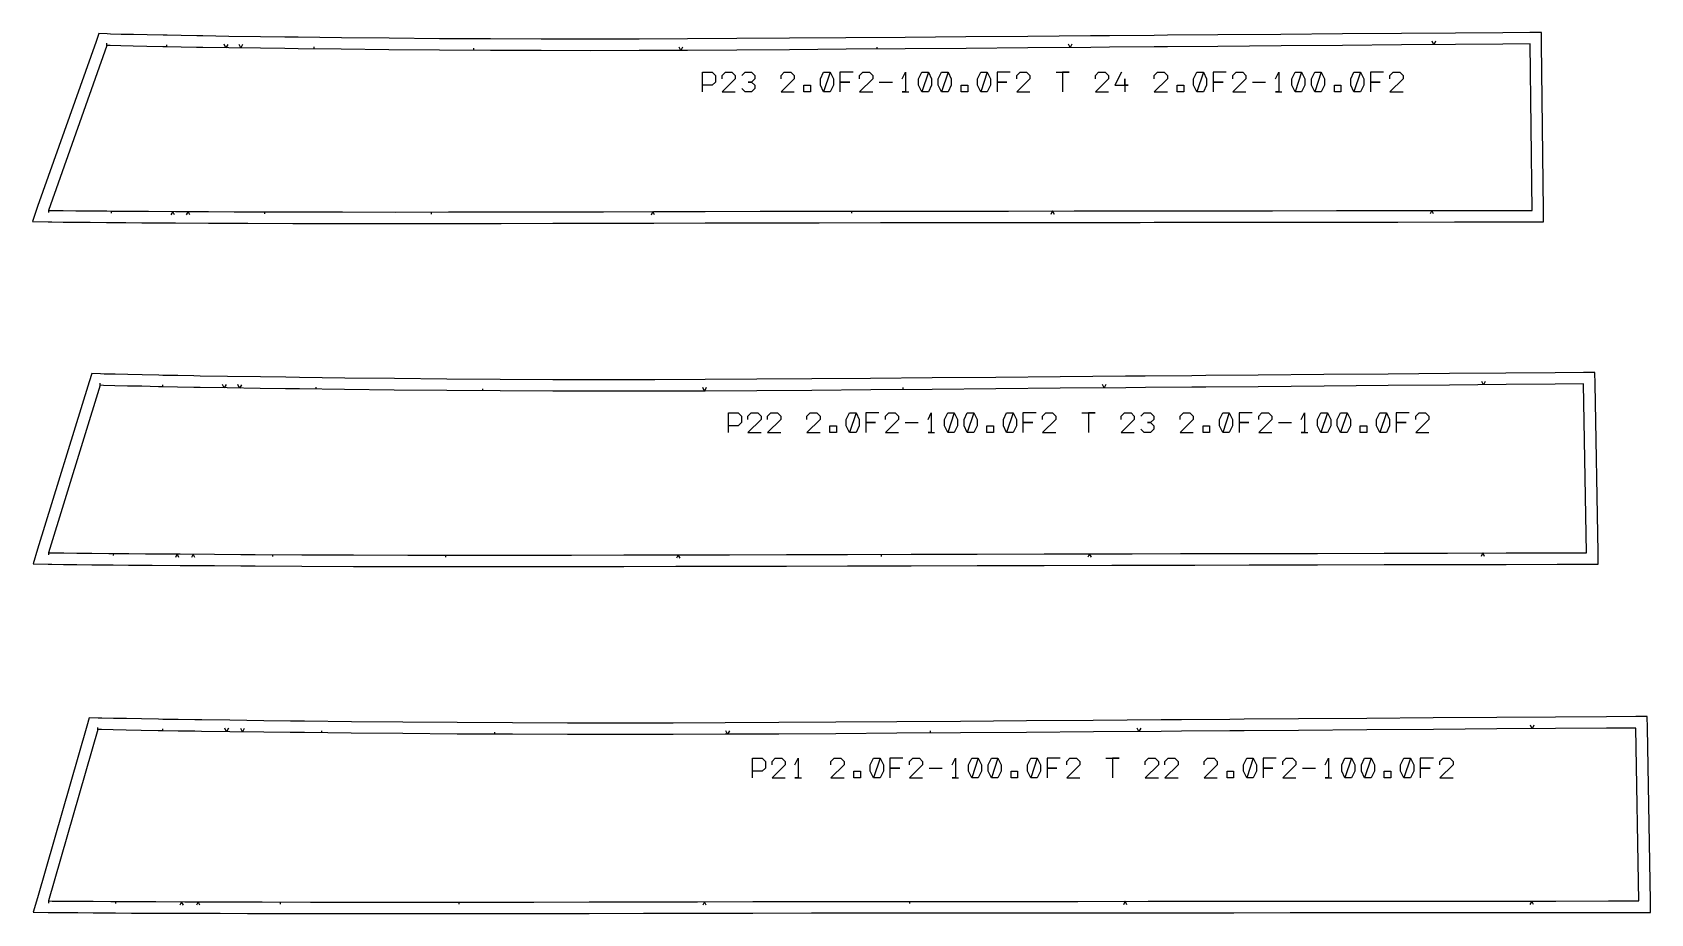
# Model space of a CAD drawing. Header units: metres. Extents: x -12 to 17699, y -154 to 17579.
# Drawn here: x 15970 to 17382, y 9064 to 9833 of the extents above; entities that cross this region are included whole.
import ezdxf

# ---------------------------------------------------------------- set-up
doc = ezdxf.new("R2010")
doc.units = ezdxf.units.M

msp = doc.modelspace()

# ---------------------------------------------------------------- linework, layer by layer
at = {"layer": 'Marge'}
for points in [[(15983.825, 9667.613), (15986.873, 9667.545), (15996.804, 9667.42), (16007.92, 9667.333), (16020.466, 9667.232), (16034.836, 9667.097), (16038.609, 9667.065), (16051.542, 9666.958), (16065.656, 9666.878), (16071.287, 9666.847), (16095, 9666.745), (16123.709, 9666.622), (16145.932, 9666.503), (16157.966, 9666.455), (16197.335, 9666.336), (16240.743, 9666.256), (16286.572, 9666.218), (16333.157, 9666.225), (16379.265, 9666.275), (16424.268, 9666.364), (16468.363, 9666.481), (16512.267, 9666.609), (16557.321, 9666.725), (16605.269, 9666.818), (16656.572, 9666.894), (16710.284, 9666.956), (16765.752, 9667.002), (16822.045, 9667.054), (16879.138, 9667.123), (16896.3, 9667.145), (16936.929, 9667.196), (16949.025, 9667.21), (16994.814, 9667.266), (17052.254, 9667.33), (17108.285, 9667.391), (17161.798, 9667.459), (17211.115, 9667.525), (17254.069, 9667.581), (17278.815, 9667.61), (17288.922, 9667.623), (17288.802, 9677.729), (17287.084, 9822.907), (17286.966, 9832.866), (17277.007, 9832.789), (17253.265, 9832.603), (17212.056, 9832.284), (17164.744, 9831.92), (17113.405, 9831.521), (17059.651, 9831.096), (17004.546, 9830.661), (16960.619, 9830.318), (16949.013, 9830.227), (16910.036, 9829.923), (16893.572, 9829.795), (16838.799, 9829.366), (16784.795, 9828.932), (16731.58, 9828.502), (16680.05, 9828.095), (16630.833, 9827.721), (16584.839, 9827.393), (16541.635, 9827.136), (16499.542, 9826.973), (16457.274, 9826.911), (16414.134, 9826.963), (16369.934, 9827.124), (16325.276, 9827.384), (16281.345, 9827.732), (16239.738, 9828.145), (16202.001, 9828.6), (16190.459, 9828.759), (16169.132, 9829.025), (16141.595, 9829.417), (16118.886, 9829.741), (16113.485, 9829.83), (16100.014, 9830.053), (16087.609, 9830.31), (16084.019, 9830.384), (16070.202, 9830.693), (16058.166, 9830.937), (16047.617, 9831.149), (16038.325, 9831.398), (16035.402, 9831.517), (16028.032, 9831.816), (16025.571, 9824.862), (15974.622, 9680.947), (15970.01, 9667.922)], [(15983.811, 9369.088), (15986.972, 9369.013), (15997.26, 9368.865), (16008.782, 9368.752), (16021.791, 9368.622), (16036.692, 9368.453), (16040.602, 9368.413), (16054.012, 9368.276), (16068.645, 9368.165), (16074.483, 9368.121), (16099.07, 9367.968), (16128.836, 9367.784), (16151.88, 9367.616), (16164.356, 9367.542), (16205.176, 9367.343), (16250.183, 9367.178), (16297.701, 9367.057), (16346.002, 9366.987), (16393.809, 9366.969), (16440.472, 9367.004), (16486.194, 9367.086), (16531.718, 9367.199), (16578.435, 9367.328), (16628.153, 9367.459), (16681.346, 9367.589), (16737.035, 9367.716), (16794.545, 9367.839), (16852.908, 9367.966), (16912.1, 9368.104), (16929.892, 9368.145), (16972.015, 9368.244), (16984.558, 9368.273), (17032.03, 9368.386), (17091.583, 9368.524), (17149.675, 9368.657), (17205.156, 9368.79), (17256.286, 9368.915), (17300.82, 9369.023), (17326.478, 9369.085), (17336.633, 9369.11), (17336.452, 9379.263), (17333.828, 9526.41), (17333.651, 9536.314), (17323.746, 9536.231), (17299.001, 9536.026), (17256.049, 9535.674), (17206.734, 9535.274), (17153.223, 9534.835), (17097.195, 9534.363), (17039.758, 9533.882), (16993.973, 9533.504), (16981.877, 9533.403), (16941.25, 9533.07), (16924.089, 9532.93), (16866.998, 9532.458), (16810.709, 9531.975), (16755.244, 9531.495), (16701.535, 9531.048), (16650.237, 9530.641), (16602.299, 9530.292), (16557.268, 9530.032), (16513.394, 9529.884), (16469.334, 9529.854), (16424.365, 9529.949), (16378.29, 9530.163), (16331.738, 9530.482), (16285.942, 9530.891), (16242.57, 9531.366), (16203.23, 9531.878), (16191.198, 9532.055), (16168.967, 9532.352), (16140.262, 9532.787), (16116.587, 9533.146), (16110.956, 9533.244), (16096.911, 9533.489), (16083.98, 9533.766), (16080.236, 9533.846), (16065.834, 9534.177), (16053.287, 9534.441), (16042.285, 9534.67), (16032.583, 9534.934), (16029.537, 9535.056), (16021.851, 9535.365), (16019.581, 9528.015), (15974.494, 9382.036), (15970.592, 9369.402)], [(15983.876, 9065.374), (15987.145, 9065.317), (15997.766, 9065.218), (16009.671, 9065.149), (16023.123, 9065.07), (16038.535, 9064.963), (16042.577, 9064.938), (16056.444, 9064.854), (16071.569, 9064.793), (16077.607, 9064.769), (16103.028, 9064.694), (16133.808, 9064.604), (16157.636, 9064.504), (16170.538, 9064.469), (16212.746, 9064.386), (16259.282, 9064.336), (16308.414, 9064.322), (16358.356, 9064.345), (16407.786, 9064.402), (16456.032, 9064.488), (16503.303, 9064.594), (16550.37, 9064.704), (16598.67, 9064.799), (16650.074, 9064.869), (16705.073, 9064.922), (16762.654, 9064.96), (16822.119, 9064.984), (16882.465, 9065.011), (16943.671, 9065.055), (16962.069, 9065.07), (17005.624, 9065.103), (17018.592, 9065.112), (17067.679, 9065.149), (17129.256, 9065.188), (17189.323, 9065.225), (17246.691, 9065.27), (17299.56, 9065.316), (17345.608, 9065.353), (17372.137, 9065.373), (17382.305, 9065.38), (17382.128, 9075.547), (17379.499, 9226.352), (17379.327, 9236.247), (17369.43, 9236.178), (17343.774, 9235.998), (17299.241, 9235.687), (17248.112, 9235.333), (17192.633, 9234.945), (17134.543, 9234.529), (17074.993, 9234.105), (17027.523, 9233.771), (17014.981, 9233.682), (16972.86, 9233.386), (16955.068, 9233.261), (16895.877, 9232.843), (16837.517, 9232.418), (16780.01, 9231.996), (16724.324, 9231.599), (16671.136, 9231.237), (16621.431, 9230.921), (16574.736, 9230.679), (16529.242, 9230.531), (16483.555, 9230.483), (16436.925, 9230.543), (16389.149, 9230.707), (16340.878, 9230.964), (16293.391, 9231.303), (16248.416, 9231.702), (16207.624, 9232.138), (16195.148, 9232.29), (16172.095, 9232.537), (16142.332, 9232.911), (16117.78, 9233.22), (16111.942, 9233.305), (16097.372, 9233.516), (16083.963, 9233.758), (16080.079, 9233.829), (16065.148, 9234.12), (16052.138, 9234.35), (16040.72, 9234.55), (16030.642, 9234.784), (16027.482, 9234.894), (16019.685, 9235.166), (16017.525, 9227.669), (15974.439, 9078.141), (15970.825, 9065.599)]]:
    msp.add_lwpolyline(points, close=True, dxfattribs=at)
at = {"layer": 'Patron'}
for points in [[(15984.048, 9677.61), (15987.097, 9677.542), (15996.929, 9677.42), (16007.998, 9677.332), (16020.546, 9677.232), (16034.93, 9677.096), (16038.692, 9677.065), (16051.625, 9676.958), (16065.713, 9676.878), (16071.344, 9676.846), (16095.043, 9676.745), (16123.751, 9676.622), (16145.986, 9676.503), (16158.006, 9676.455), (16197.366, 9676.336), (16240.762, 9676.256), (16286.58, 9676.217), (16333.155, 9676.225), (16379.254, 9676.275), (16424.248, 9676.364), (16468.337, 9676.481), (16512.238, 9676.609), (16557.295, 9676.725), (16605.25, 9676.818), (16656.557, 9676.894), (16710.272, 9676.956), (16765.744, 9677.002), (16822.035, 9677.054), (16879.126, 9677.123), (16896.287, 9677.145), (16936.916, 9677.196), (16949.014, 9677.21), (16994.801, 9677.266), (17052.242, 9677.33), (17108.274, 9677.391), (17161.786, 9677.459), (17211.101, 9677.525), (17254.056, 9677.581), (17278.803, 9677.61), (17277.085, 9822.789), (17253.343, 9822.604), (17212.133, 9822.284), (17164.821, 9821.92), (17113.484, 9821.521), (17059.73, 9821.096), (17004.624, 9820.661), (16960.698, 9820.318), (16949.091, 9820.227), (16910.114, 9819.924), (16893.65, 9819.795), (16838.88, 9819.366), (16784.876, 9818.932), (16731.659, 9818.502), (16680.127, 9818.096), (16630.904, 9817.721), (16584.899, 9817.393), (16541.673, 9817.136), (16499.557, 9816.973), (16457.262, 9816.911), (16414.097, 9816.963), (16369.876, 9817.125), (16325.197, 9817.385), (16281.245, 9817.733), (16239.618, 9818.146), (16201.864, 9818.601), (16190.334, 9818.76), (16168.989, 9819.026), (16141.453, 9819.418), (16118.72, 9819.742), (16113.319, 9819.831), (16099.807, 9820.055), (16087.402, 9820.312), (16083.795, 9820.386), (16070, 9820.696), (16057.965, 9820.939), (16047.348, 9821.153), (16037.92, 9821.406), (16034.997, 9821.525)], [(15984.048, 9379.085), (15987.209, 9379.01), (15997.403, 9378.864), (16008.881, 9378.751), (16021.891, 9378.622), (16036.805, 9378.453), (16040.705, 9378.413), (16054.115, 9378.276), (16068.721, 9378.165), (16074.559, 9378.12), (16099.132, 9377.968), (16128.898, 9377.784), (16151.952, 9377.616), (16164.415, 9377.542), (16205.225, 9377.343), (16250.22, 9377.178), (16297.726, 9377.056), (16346.017, 9376.987), (16393.813, 9376.969), (16440.464, 9377.004), (16486.176, 9377.086), (16531.693, 9377.199), (16578.408, 9377.328), (16628.127, 9377.458), (16681.321, 9377.589), (16737.012, 9377.716), (16794.524, 9377.839), (16852.886, 9377.966), (16912.076, 9378.104), (16929.869, 9378.145), (16971.992, 9378.244), (16984.535, 9378.273), (17032.006, 9378.386), (17091.56, 9378.524), (17149.652, 9378.657), (17205.132, 9378.79), (17256.261, 9378.915), (17300.796, 9379.023), (17326.453, 9379.085), (17323.829, 9526.232), (17299.083, 9526.027), (17256.13, 9525.675), (17206.816, 9525.275), (17153.307, 9524.835), (17097.279, 9524.364), (17039.841, 9523.882), (16994.056, 9523.504), (16981.959, 9523.404), (16941.332, 9523.071), (16924.172, 9522.93), (16867.084, 9522.458), (16810.796, 9521.975), (16755.327, 9521.496), (16701.614, 9521.048), (16650.309, 9520.641), (16602.357, 9520.292), (16557.301, 9520.032), (16513.4, 9519.884), (16469.313, 9519.854), (16424.319, 9519.949), (16378.222, 9520.163), (16331.649, 9520.482), (16285.833, 9520.892), (16242.439, 9521.366), (16203.083, 9521.879), (16191.065, 9522.056), (16168.815, 9522.353), (16140.11, 9522.788), (16116.413, 9523.148), (16110.782, 9523.246), (16096.697, 9523.491), (16083.766, 9523.768), (16080.005, 9523.848), (16065.624, 9524.18), (16053.079, 9524.443), (16042.011, 9524.673), (16032.182, 9524.942), (16029.136, 9525.064)], [(15984.048, 9075.372), (15987.317, 9075.316), (15997.86, 9075.217), (16009.728, 9075.149), (16023.182, 9075.07), (16038.605, 9074.962), (16042.638, 9074.938), (16056.505, 9074.854), (16071.609, 9074.793), (16077.647, 9074.769), (16103.057, 9074.694), (16133.837, 9074.604), (16157.678, 9074.504), (16170.565, 9074.469), (16212.765, 9074.386), (16259.293, 9074.336), (16308.417, 9074.322), (16358.352, 9074.345), (16407.775, 9074.402), (16456.014, 9074.488), (16503.281, 9074.594), (16550.347, 9074.704), (16598.651, 9074.799), (16650.06, 9074.869), (16705.063, 9074.922), (16762.648, 9074.96), (16822.115, 9074.984), (16882.461, 9075.011), (16943.664, 9075.055), (16962.061, 9075.07), (17005.616, 9075.103), (17018.586, 9075.112), (17067.671, 9075.149), (17129.25, 9075.188), (17189.317, 9075.225), (17246.683, 9075.27), (17299.551, 9075.316), (17345.6, 9075.353), (17372.129, 9075.373), (17369.501, 9226.178), (17343.844, 9225.998), (17299.31, 9225.687), (17248.182, 9225.333), (17192.704, 9224.945), (17134.614, 9224.53), (17075.063, 9224.105), (17027.594, 9223.771), (17015.051, 9223.682), (16972.93, 9223.387), (16955.139, 9223.262), (16895.95, 9222.843), (16837.591, 9222.418), (16780.081, 9221.996), (16724.392, 9221.6), (16671.2, 9221.237), (16621.483, 9220.921), (16574.769, 9220.679), (16529.252, 9220.531), (16483.542, 9220.483), (16436.891, 9220.543), (16389.096, 9220.707), (16340.807, 9220.964), (16293.302, 9221.304), (16248.309, 9221.703), (16207.502, 9222.138), (16195.04, 9222.29), (16171.97, 9222.538), (16142.206, 9222.912), (16117.635, 9223.221), (16111.797, 9223.306), (16097.191, 9223.518), (16083.783, 9223.76), (16079.884, 9223.83), (16064.971, 9224.121), (16051.963, 9224.351), (16040.486, 9224.553), (16030.294, 9224.79), (16027.134, 9224.9)]]:
    msp.add_lwpolyline(points, close=True, dxfattribs=at)
at = {"layer": 'Repers points'}
for p, q in [((16034.997, 9821.525), (16035.07, 9823.323)), ((16087.384, 9820.312), (16087.422, 9822.112)), ((16215.853, 9818.432), (16215.875, 9820.232)), ((16355.417, 9817.209), (16355.427, 9819.009)), ((16707.289, 9818.31), (16707.275, 9820.11)), ((15984.048, 9677.61), (15984.008, 9675.811)), ((16038.675, 9677.065), (16038.66, 9675.265)), ((16172.616, 9676.411), (16172.61, 9674.611)), ((16318.112, 9676.223), (16318.113, 9674.423)), ((16684.909, 9676.927), (16684.911, 9675.127)), ((16029.136, 9525.064), (16029.208, 9526.863)), ((16083.749, 9523.768), (16083.788, 9525.568)), ((16217.675, 9521.689), (16217.699, 9523.489)), ((16363.165, 9520.266), (16363.177, 9522.066)), ((16729.956, 9521.284), (16729.941, 9523.084)), ((15984.048, 9379.085), (15984.006, 9377.285)), ((16040.688, 9378.413), (16040.67, 9376.613)), ((16710.725, 9377.656), (16710.73, 9375.856)), ((16179.565, 9377.468), (16179.556, 9375.668)), ((16330.424, 9377.009), (16330.421, 9375.209)), ((16027.134, 9224.9), (16027.197, 9226.699)), ((16083.767, 9223.76), (16083.799, 9225.56)), ((16222.635, 9221.977), (16222.654, 9223.777)), ((16373.489, 9220.79), (16373.499, 9222.59)), ((16753.788, 9221.809), (16753.775, 9223.609)), ((15984.048, 9075.372), (15984.017, 9073.573)), ((16042.623, 9074.938), (16042.612, 9073.138)), ((16186.238, 9074.438), (16186.235, 9072.638)), ((16342.241, 9074.337), (16342.241, 9072.537)), ((16735.495, 9074.943), (16735.496, 9073.143))]:
    msp.add_line(p, q, dxfattribs=at)
at = {"layer": 'Repers suspente'}
for p, q in [((16138.979, 9819.453), (16137.522, 9822.474)), ((16140.521, 9822.431), (16138.979, 9819.453)), ((16151.807, 9819.27), (16150.35, 9822.291)), ((16153.35, 9822.249), (16151.807, 9819.27)), ((16536.01, 9817.114), (16534.499, 9820.108)), ((16537.499, 9820.12), (16536.01, 9817.114)), ((16875.678, 9819.655), (16874.154, 9822.643)), ((16877.154, 9822.666), (16875.678, 9819.655)), ((17193.176, 9822.138), (17191.653, 9825.127)), ((17194.653, 9825.15), (17193.176, 9822.138)), ((16092.469, 9676.756), (16090.956, 9673.762)), ((16093.956, 9673.749), (16092.469, 9676.756)), ((16105.843, 9676.699), (16104.331, 9673.705)), ((16107.331, 9673.692), (16105.843, 9676.699)), ((16511.585, 9676.607), (16510.093, 9673.603)), ((16513.093, 9673.611), (16511.585, 9676.607)), ((16860.435, 9677.1), (16858.939, 9674.098)), ((16861.939, 9674.102), (16860.435, 9677.1)), ((17191.392, 9677.499), (17189.896, 9674.497)), ((17192.896, 9674.501), (17191.392, 9677.499)), ((16137.535, 9522.827), (16136.081, 9525.849)), ((16139.081, 9525.804), (16137.535, 9522.827)), ((16150.909, 9522.624), (16149.455, 9525.647)), ((16152.454, 9525.601), (16150.909, 9522.624)), ((16556.636, 9520.029), (16555.126, 9523.024)), ((16558.126, 9523.034), (16556.636, 9520.029)), ((16905.476, 9522.775), (16903.952, 9525.763)), ((16906.952, 9525.788), (16905.476, 9522.775)), ((17236.422, 9525.515), (17234.897, 9528.502)), ((17237.897, 9528.527), (17236.422, 9525.515)), ((16096.464, 9377.985), (16094.946, 9374.994)), ((16097.946, 9374.975), (16096.464, 9377.985)), ((16110.332, 9377.899), (16108.814, 9374.908)), ((16111.814, 9374.89), (16110.332, 9377.899)), ((16892.711, 9378.059), (16891.218, 9375.055)), ((16894.218, 9375.062), (16892.711, 9378.059)), ((17235.845, 9378.865), (17234.352, 9375.862)), ((17237.352, 9375.869), (17235.845, 9378.865)), ((16533.732, 9377.205), (16532.24, 9374.201)), ((16535.24, 9374.209), (16533.732, 9377.205)), ((16139.538, 9222.945), (16138.076, 9225.964)), ((16141.076, 9225.926), (16139.538, 9222.945)), ((16153.405, 9222.771), (16151.943, 9225.79)), ((16154.943, 9225.752), (16153.405, 9222.771)), ((16576.797, 9220.69), (16575.282, 9223.682)), ((16578.282, 9223.697), (16576.797, 9220.69)), ((16935.768, 9223.125), (16934.247, 9226.114)), ((16937.247, 9226.135), (16935.768, 9223.125)), ((17278.895, 9225.546), (17277.374, 9228.535)), ((17280.374, 9228.556), (17278.895, 9225.546)), ((16100.303, 9074.702), (16098.794, 9071.706)), ((16101.794, 9071.698), (16100.303, 9074.702)), ((16114.644, 9074.66), (16113.135, 9071.664)), ((16116.135, 9071.655), (16114.644, 9074.66)), ((16556.68, 9074.716), (16555.186, 9071.714)), ((16558.186, 9071.719), (16556.68, 9074.716)), ((16923.674, 9075.041), (16922.176, 9072.04)), ((16925.176, 9072.042), (16923.674, 9075.041)), ((17278.488, 9075.298), (17276.99, 9072.296)), ((17279.99, 9072.299), (17278.488, 9075.298))]:
    msp.add_line(p, q, dxfattribs=at)
at = {"layer": 'Text'}
for p, q in [((16554.838, 9781.018), (16554.838, 9798.161)), ((16554.838, 9798.161), (16563.409, 9798.161)), ((16563.409, 9798.161), (16566.267, 9795.304)), ((16566.267, 9789.589), (16563.409, 9786.732)), ((16566.267, 9795.304), (16566.267, 9789.589)), ((16571.981, 9795.304), (16574.838, 9798.161)), ((16571.981, 9792.447), (16571.981, 9795.304)), ((16583.409, 9792.447), (16571.981, 9781.018)), ((16574.838, 9798.161), (16580.552, 9798.161)), ((16580.552, 9798.161), (16583.409, 9795.304)), ((16583.409, 9795.304), (16583.409, 9792.447)), ((16589.124, 9795.304), (16591.981, 9798.161)), ((16591.981, 9798.161), (16597.695, 9798.161)), ((16597.695, 9789.589), (16594.838, 9789.589)), ((16594.838, 9789.589), (16597.695, 9789.589)), ((16597.695, 9798.161), (16600.552, 9795.304)), ((16600.552, 9792.447), (16597.695, 9789.589)), ((16597.695, 9789.589), (16600.552, 9786.732)), ((16600.552, 9795.304), (16600.552, 9792.447)), ((16623.409, 9795.304), (16626.267, 9798.161)), ((16623.409, 9792.447), (16623.409, 9795.304)), ((16634.838, 9792.447), (16623.409, 9781.018)), ((16626.267, 9798.161), (16631.981, 9798.161)), ((16631.981, 9798.161), (16634.838, 9795.304)), ((16634.838, 9795.304), (16634.838, 9792.447)), ((16657.695, 9792.447), (16660.552, 9798.161)), ((16657.695, 9786.732), (16657.695, 9792.447)), ((16660.552, 9798.161), (16666.267, 9798.161)), ((16666.267, 9798.161), (16660.552, 9781.018)), ((16666.267, 9798.161), (16669.124, 9792.447)), ((16669.124, 9792.447), (16669.124, 9786.732)), ((16686.267, 9798.161), (16674.838, 9798.161)), ((16674.838, 9798.161), (16674.838, 9789.589)), ((16674.838, 9789.589), (16683.409, 9789.589)), ((16683.409, 9789.589), (16674.838, 9789.589)), ((16674.838, 9789.589), (16674.838, 9781.018)), ((16691.981, 9795.304), (16694.838, 9798.161)), ((16691.981, 9792.447), (16691.981, 9795.304)), ((16703.409, 9792.447), (16691.981, 9781.018)), ((16694.838, 9798.161), (16700.552, 9798.161)), ((16700.552, 9798.161), (16703.409, 9795.304)), ((16703.409, 9795.304), (16703.409, 9792.447)), ((16709.124, 9789.589), (16720.552, 9789.589)), ((16729.124, 9792.447), (16731.981, 9798.161)), ((16731.981, 9798.161), (16731.981, 9781.018)), ((16743.409, 9792.447), (16746.267, 9798.161)), ((16743.409, 9786.732), (16743.409, 9792.447)), ((16746.267, 9798.161), (16751.981, 9798.161)), ((16751.981, 9798.161), (16746.267, 9781.018)), ((16751.981, 9798.161), (16754.838, 9792.447)), ((16754.838, 9792.447), (16754.838, 9786.732)), ((16760.552, 9792.447), (16763.409, 9798.161)), ((16760.552, 9786.732), (16760.552, 9792.447)), ((16763.409, 9798.161), (16769.124, 9798.161)), ((16769.124, 9798.161), (16763.409, 9781.018)), ((16769.124, 9798.161), (16771.981, 9792.447)), ((16771.981, 9792.447), (16771.981, 9786.732)), ((16794.838, 9792.447), (16797.695, 9798.161)), ((16794.838, 9786.732), (16794.838, 9792.447)), ((16797.695, 9798.161), (16803.409, 9798.161)), ((16803.409, 9798.161), (16797.695, 9781.018)), ((16803.409, 9798.161), (16806.267, 9792.447)), ((16806.267, 9792.447), (16806.267, 9786.732)), ((16823.409, 9798.161), (16811.981, 9798.161)), ((16811.981, 9798.161), (16811.981, 9789.589)), ((16811.981, 9789.589), (16820.552, 9789.589)), ((16820.552, 9789.589), (16811.981, 9789.589)), ((16811.981, 9789.589), (16811.981, 9781.018)), ((16829.124, 9795.304), (16831.981, 9798.161)), ((16829.124, 9792.447), (16829.124, 9795.304)), ((16840.552, 9792.447), (16829.124, 9781.018)), ((16831.981, 9798.161), (16837.695, 9798.161)), ((16837.695, 9798.161), (16840.552, 9795.304)), ((16840.552, 9795.304), (16840.552, 9792.447)), ((16863.409, 9798.161), (16874.838, 9798.161)), ((16874.838, 9798.161), (16869.124, 9798.161)), ((16869.124, 9798.161), (16869.124, 9781.018)), ((16897.695, 9795.304), (16900.552, 9798.161)), ((16897.695, 9792.447), (16897.695, 9795.304)), ((16909.124, 9792.447), (16897.695, 9781.018)), ((16900.552, 9798.161), (16906.267, 9798.161)), ((16906.267, 9798.161), (16909.124, 9795.304)), ((16909.124, 9795.304), (16909.124, 9792.447)), ((16920.552, 9798.161), (16914.838, 9786.732)), ((16923.409, 9786.732), (16923.409, 9792.447)), ((16923.409, 9792.447), (16923.409, 9781.018)), ((16949.124, 9795.304), (16951.981, 9798.161)), ((16949.124, 9792.447), (16949.124, 9795.304)), ((16960.552, 9792.447), (16949.124, 9781.018)), ((16951.981, 9798.161), (16957.695, 9798.161)), ((16957.695, 9798.161), (16960.552, 9795.304)), ((16960.552, 9795.304), (16960.552, 9792.447)), ((16983.409, 9792.447), (16986.267, 9798.161)), ((16983.409, 9786.732), (16983.409, 9792.447)), ((16986.267, 9798.161), (16991.981, 9798.161)), ((16991.981, 9798.161), (16986.267, 9781.018)), ((16991.981, 9798.161), (16994.838, 9792.447)), ((16994.838, 9792.447), (16994.838, 9786.732)), ((17011.981, 9798.161), (17000.552, 9798.161)), ((17000.552, 9798.161), (17000.552, 9789.589)), ((17000.552, 9789.589), (17009.124, 9789.589)), ((17009.124, 9789.589), (17000.552, 9789.589)), ((17000.552, 9789.589), (17000.552, 9781.018)), ((17017.695, 9795.304), (17020.552, 9798.161)), ((17017.695, 9792.447), (17017.695, 9795.304)), ((17029.124, 9792.447), (17017.695, 9781.018)), ((17020.552, 9798.161), (17026.267, 9798.161)), ((17026.267, 9798.161), (17029.124, 9795.304)), ((17029.124, 9795.304), (17029.124, 9792.447)), ((17034.838, 9789.589), (17046.267, 9789.589)), ((17054.838, 9792.447), (17057.695, 9798.161)), ((17057.695, 9798.161), (17057.695, 9781.018)), ((17069.124, 9792.447), (17071.981, 9798.161)), ((17069.124, 9786.732), (17069.124, 9792.447)), ((17071.981, 9798.161), (17077.695, 9798.161)), ((17077.695, 9798.161), (17071.981, 9781.018)), ((17077.695, 9798.161), (17080.552, 9792.447)), ((17080.552, 9792.447), (17080.552, 9786.732)), ((17086.267, 9792.447), (17089.124, 9798.161)), ((17086.267, 9786.732), (17086.267, 9792.447)), ((17089.124, 9798.161), (17094.838, 9798.161)), ((17094.838, 9798.161), (17089.124, 9781.018)), ((17094.838, 9798.161), (17097.695, 9792.447)), ((17097.695, 9792.447), (17097.695, 9786.732)), ((17120.552, 9792.447), (17123.409, 9798.161)), ((17120.552, 9786.732), (17120.552, 9792.447)), ((17123.409, 9798.161), (17129.124, 9798.161)), ((17129.124, 9798.161), (17123.409, 9781.018)), ((17129.124, 9798.161), (17131.981, 9792.447)), ((17131.981, 9792.447), (17131.981, 9786.732)), ((17149.124, 9798.161), (17137.695, 9798.161)), ((17137.695, 9798.161), (17137.695, 9789.589)), ((17137.695, 9789.589), (17146.267, 9789.589)), ((17146.267, 9789.589), (17137.695, 9789.589)), ((17137.695, 9789.589), (17137.695, 9781.018)), ((17154.838, 9795.304), (17157.695, 9798.161)), ((17154.838, 9792.447), (17154.838, 9795.304)), ((17166.267, 9792.447), (17154.838, 9781.018)), ((17157.695, 9798.161), (17163.409, 9798.161)), ((17163.409, 9798.161), (17166.267, 9795.304)), ((17166.267, 9795.304), (17166.267, 9792.447)), ((16563.409, 9786.732), (16554.838, 9786.732)), ((16571.981, 9781.018), (16583.409, 9781.018)), ((16591.981, 9781.018), (16589.124, 9783.875)), ((16597.695, 9781.018), (16591.981, 9781.018)), ((16600.552, 9783.875), (16597.695, 9781.018)), ((16600.552, 9786.732), (16600.552, 9783.875)), ((16623.409, 9781.018), (16634.838, 9781.018)), ((16643.409, 9786.732), (16649.124, 9786.732)), ((16643.409, 9781.018), (16643.409, 9786.732)), ((16649.124, 9781.018), (16643.409, 9781.018)), ((16649.124, 9786.732), (16649.124, 9781.018)), ((16660.552, 9781.018), (16657.695, 9786.732)), ((16666.267, 9781.018), (16660.552, 9781.018)), ((16669.124, 9786.732), (16666.267, 9781.018)), ((16691.981, 9781.018), (16703.409, 9781.018)), ((16731.981, 9781.018), (16729.124, 9781.018)), ((16729.124, 9781.018), (16734.838, 9781.018)), ((16746.267, 9781.018), (16743.409, 9786.732)), ((16751.981, 9781.018), (16746.267, 9781.018)), ((16754.838, 9786.732), (16751.981, 9781.018)), ((16763.409, 9781.018), (16760.552, 9786.732)), ((16769.124, 9781.018), (16763.409, 9781.018)), ((16771.981, 9786.732), (16769.124, 9781.018)), ((16780.552, 9786.732), (16786.267, 9786.732)), ((16780.552, 9781.018), (16780.552, 9786.732)), ((16786.267, 9781.018), (16780.552, 9781.018)), ((16786.267, 9786.732), (16786.267, 9781.018)), ((16797.695, 9781.018), (16794.838, 9786.732)), ((16803.409, 9781.018), (16797.695, 9781.018)), ((16806.267, 9786.732), (16803.409, 9781.018)), ((16829.124, 9781.018), (16840.552, 9781.018)), ((16897.695, 9781.018), (16909.124, 9781.018)), ((16914.838, 9786.732), (16926.267, 9786.732)), ((16926.267, 9786.732), (16923.409, 9786.732)), ((16949.124, 9781.018), (16960.552, 9781.018)), ((16969.124, 9786.732), (16974.838, 9786.732)), ((16969.124, 9781.018), (16969.124, 9786.732)), ((16974.838, 9781.018), (16969.124, 9781.018)), ((16974.838, 9786.732), (16974.838, 9781.018)), ((16986.267, 9781.018), (16983.409, 9786.732)), ((16991.981, 9781.018), (16986.267, 9781.018)), ((16994.838, 9786.732), (16991.981, 9781.018)), ((17017.695, 9781.018), (17029.124, 9781.018)), ((17057.695, 9781.018), (17054.838, 9781.018)), ((17054.838, 9781.018), (17060.552, 9781.018)), ((17071.981, 9781.018), (17069.124, 9786.732)), ((17077.695, 9781.018), (17071.981, 9781.018)), ((17080.552, 9786.732), (17077.695, 9781.018)), ((17089.124, 9781.018), (17086.267, 9786.732)), ((17094.838, 9781.018), (17089.124, 9781.018)), ((17097.695, 9786.732), (17094.838, 9781.018)), ((17106.267, 9786.732), (17111.981, 9786.732)), ((17106.267, 9781.018), (17106.267, 9786.732)), ((17111.981, 9781.018), (17106.267, 9781.018)), ((17111.981, 9786.732), (17111.981, 9781.018)), ((17123.409, 9781.018), (17120.552, 9786.732)), ((17129.124, 9781.018), (17123.409, 9781.018)), ((17131.981, 9786.732), (17129.124, 9781.018)), ((17154.838, 9781.018), (17166.267, 9781.018)), ((16577.396, 9483.952), (16577.396, 9501.095)), ((16577.396, 9501.095), (16585.967, 9501.095)), ((16585.967, 9501.095), (16588.824, 9498.238)), ((16588.824, 9492.524), (16585.967, 9489.667)), ((16588.824, 9498.238), (16588.824, 9492.524)), ((16594.539, 9498.238), (16597.396, 9501.095)), ((16594.539, 9495.381), (16594.539, 9498.238)), ((16605.967, 9495.381), (16594.539, 9483.952)), ((16597.396, 9501.095), (16603.11, 9501.095)), ((16603.11, 9501.095), (16605.967, 9498.238)), ((16605.967, 9498.238), (16605.967, 9495.381)), ((16611.681, 9498.238), (16614.539, 9501.095)), ((16611.681, 9495.381), (16611.681, 9498.238)), ((16623.11, 9495.381), (16611.681, 9483.952)), ((16614.539, 9501.095), (16620.253, 9501.095)), ((16620.253, 9501.095), (16623.11, 9498.238)), ((16623.11, 9498.238), (16623.11, 9495.381)), ((16645.967, 9498.238), (16648.824, 9501.095)), ((16645.967, 9495.381), (16645.967, 9498.238)), ((16657.396, 9495.381), (16645.967, 9483.952)), ((16648.824, 9501.095), (16654.539, 9501.095)), ((16654.539, 9501.095), (16657.396, 9498.238)), ((16657.396, 9498.238), (16657.396, 9495.381)), ((16680.253, 9495.381), (16683.11, 9501.095)), ((16680.253, 9489.667), (16680.253, 9495.381)), ((16683.11, 9501.095), (16688.824, 9501.095)), ((16688.824, 9501.095), (16683.11, 9483.952)), ((16688.824, 9501.095), (16691.681, 9495.381)), ((16691.681, 9495.381), (16691.681, 9489.667)), ((16708.824, 9501.095), (16697.396, 9501.095)), ((16697.396, 9501.095), (16697.396, 9492.524)), ((16697.396, 9492.524), (16705.967, 9492.524)), ((16705.967, 9492.524), (16697.396, 9492.524)), ((16697.396, 9492.524), (16697.396, 9483.952)), ((16714.539, 9498.238), (16717.396, 9501.095)), ((16714.539, 9495.381), (16714.539, 9498.238)), ((16725.967, 9495.381), (16714.539, 9483.952)), ((16717.396, 9501.095), (16723.11, 9501.095)), ((16723.11, 9501.095), (16725.967, 9498.238)), ((16725.967, 9498.238), (16725.967, 9495.381)), ((16731.681, 9492.524), (16743.11, 9492.524)), ((16751.681, 9495.381), (16754.539, 9501.095)), ((16754.539, 9501.095), (16754.539, 9483.952)), ((16765.967, 9495.381), (16768.824, 9501.095)), ((16765.967, 9489.667), (16765.967, 9495.381)), ((16768.824, 9501.095), (16774.539, 9501.095)), ((16774.539, 9501.095), (16768.824, 9483.952)), ((16774.539, 9501.095), (16777.396, 9495.381)), ((16777.396, 9495.381), (16777.396, 9489.667)), ((16783.11, 9495.381), (16785.967, 9501.095)), ((16783.11, 9489.667), (16783.11, 9495.381)), ((16785.967, 9501.095), (16791.681, 9501.095)), ((16791.681, 9501.095), (16785.967, 9483.952)), ((16791.681, 9501.095), (16794.539, 9495.381)), ((16794.539, 9495.381), (16794.539, 9489.667)), ((16817.396, 9495.381), (16820.253, 9501.095)), ((16817.396, 9489.667), (16817.396, 9495.381)), ((16820.253, 9501.095), (16825.967, 9501.095)), ((16825.967, 9501.095), (16820.253, 9483.952)), ((16825.967, 9501.095), (16828.824, 9495.381)), ((16828.824, 9495.381), (16828.824, 9489.667)), ((16845.967, 9501.095), (16834.539, 9501.095)), ((16834.539, 9501.095), (16834.539, 9492.524)), ((16834.539, 9492.524), (16843.11, 9492.524)), ((16843.11, 9492.524), (16834.539, 9492.524)), ((16834.539, 9492.524), (16834.539, 9483.952)), ((16851.681, 9498.238), (16854.539, 9501.095)), ((16851.681, 9495.381), (16851.681, 9498.238)), ((16863.11, 9495.381), (16851.681, 9483.952)), ((16854.539, 9501.095), (16860.253, 9501.095)), ((16860.253, 9501.095), (16863.11, 9498.238)), ((16863.11, 9498.238), (16863.11, 9495.381)), ((16885.967, 9501.095), (16897.396, 9501.095)), ((16897.396, 9501.095), (16891.681, 9501.095)), ((16891.681, 9501.095), (16891.681, 9483.952)), ((16920.253, 9498.238), (16923.11, 9501.095)), ((16920.253, 9495.381), (16920.253, 9498.238)), ((16931.681, 9495.381), (16920.253, 9483.952)), ((16923.11, 9501.095), (16928.824, 9501.095)), ((16928.824, 9501.095), (16931.681, 9498.238)), ((16931.681, 9498.238), (16931.681, 9495.381)), ((16937.396, 9498.238), (16940.253, 9501.095)), ((16940.253, 9501.095), (16945.967, 9501.095)), ((16945.967, 9492.524), (16943.11, 9492.524)), ((16943.11, 9492.524), (16945.967, 9492.524)), ((16945.967, 9501.095), (16948.824, 9498.238)), ((16948.824, 9495.381), (16945.967, 9492.524)), ((16945.967, 9492.524), (16948.824, 9489.667)), ((16948.824, 9498.238), (16948.824, 9495.381)), ((16971.681, 9498.238), (16974.539, 9501.095)), ((16971.681, 9495.381), (16971.681, 9498.238)), ((16983.11, 9495.381), (16971.681, 9483.952)), ((16974.539, 9501.095), (16980.253, 9501.095)), ((16980.253, 9501.095), (16983.11, 9498.238)), ((16983.11, 9498.238), (16983.11, 9495.381)), ((17005.967, 9495.381), (17008.824, 9501.095)), ((17005.967, 9489.667), (17005.967, 9495.381)), ((17008.824, 9501.095), (17014.539, 9501.095)), ((17014.539, 9501.095), (17008.824, 9483.952)), ((17014.539, 9501.095), (17017.396, 9495.381)), ((17017.396, 9495.381), (17017.396, 9489.667)), ((17034.539, 9501.095), (17023.11, 9501.095)), ((17023.11, 9501.095), (17023.11, 9492.524)), ((17023.11, 9492.524), (17031.681, 9492.524)), ((17031.681, 9492.524), (17023.11, 9492.524)), ((17023.11, 9492.524), (17023.11, 9483.952)), ((17040.253, 9498.238), (17043.11, 9501.095)), ((17040.253, 9495.381), (17040.253, 9498.238)), ((17051.681, 9495.381), (17040.253, 9483.952)), ((17043.11, 9501.095), (17048.824, 9501.095)), ((17048.824, 9501.095), (17051.681, 9498.238)), ((17051.681, 9498.238), (17051.681, 9495.381)), ((17057.396, 9492.524), (17068.824, 9492.524)), ((17077.396, 9495.381), (17080.253, 9501.095)), ((17080.253, 9501.095), (17080.253, 9483.952)), ((17091.681, 9495.381), (17094.539, 9501.095)), ((17091.681, 9489.667), (17091.681, 9495.381)), ((17094.539, 9501.095), (17100.253, 9501.095)), ((17100.253, 9501.095), (17094.539, 9483.952)), ((17100.253, 9501.095), (17103.11, 9495.381)), ((17103.11, 9495.381), (17103.11, 9489.667)), ((17108.824, 9495.381), (17111.681, 9501.095)), ((17108.824, 9489.667), (17108.824, 9495.381)), ((17111.681, 9501.095), (17117.396, 9501.095)), ((17117.396, 9501.095), (17111.681, 9483.952)), ((17117.396, 9501.095), (17120.253, 9495.381)), ((17120.253, 9495.381), (17120.253, 9489.667)), ((17143.11, 9495.381), (17145.967, 9501.095)), ((17143.11, 9489.667), (17143.11, 9495.381)), ((17145.967, 9501.095), (17151.681, 9501.095)), ((17151.681, 9501.095), (17145.967, 9483.952)), ((17151.681, 9501.095), (17154.539, 9495.381)), ((17154.539, 9495.381), (17154.539, 9489.667)), ((17171.681, 9501.095), (17160.253, 9501.095)), ((17160.253, 9501.095), (17160.253, 9492.524)), ((17160.253, 9492.524), (17168.824, 9492.524)), ((17168.824, 9492.524), (17160.253, 9492.524)), ((17160.253, 9492.524), (17160.253, 9483.952)), ((17177.396, 9498.238), (17180.253, 9501.095)), ((17177.396, 9495.381), (17177.396, 9498.238)), ((17188.824, 9495.381), (17177.396, 9483.952)), ((17180.253, 9501.095), (17185.967, 9501.095)), ((17185.967, 9501.095), (17188.824, 9498.238)), ((17188.824, 9498.238), (17188.824, 9495.381)), ((16585.967, 9489.667), (16577.396, 9489.667)), ((16594.539, 9483.952), (16605.967, 9483.952)), ((16611.681, 9483.952), (16623.11, 9483.952)), ((16645.967, 9483.952), (16657.396, 9483.952)), ((16665.967, 9489.667), (16671.681, 9489.667)), ((16665.967, 9483.952), (16665.967, 9489.667)), ((16671.681, 9483.952), (16665.967, 9483.952)), ((16671.681, 9489.667), (16671.681, 9483.952)), ((16683.11, 9483.952), (16680.253, 9489.667)), ((16688.824, 9483.952), (16683.11, 9483.952)), ((16691.681, 9489.667), (16688.824, 9483.952)), ((16714.539, 9483.952), (16725.967, 9483.952)), ((16754.539, 9483.952), (16751.681, 9483.952)), ((16751.681, 9483.952), (16757.396, 9483.952)), ((16768.824, 9483.952), (16765.967, 9489.667)), ((16774.539, 9483.952), (16768.824, 9483.952)), ((16777.396, 9489.667), (16774.539, 9483.952)), ((16785.967, 9483.952), (16783.11, 9489.667)), ((16791.681, 9483.952), (16785.967, 9483.952)), ((16794.539, 9489.667), (16791.681, 9483.952)), ((16803.11, 9489.667), (16808.824, 9489.667)), ((16803.11, 9483.952), (16803.11, 9489.667)), ((16808.824, 9483.952), (16803.11, 9483.952)), ((16808.824, 9489.667), (16808.824, 9483.952)), ((16820.253, 9483.952), (16817.396, 9489.667)), ((16825.967, 9483.952), (16820.253, 9483.952)), ((16828.824, 9489.667), (16825.967, 9483.952)), ((16851.681, 9483.952), (16863.11, 9483.952)), ((16920.253, 9483.952), (16931.681, 9483.952)), ((16940.253, 9483.952), (16937.396, 9486.81)), ((16945.967, 9483.952), (16940.253, 9483.952)), ((16948.824, 9486.81), (16945.967, 9483.952)), ((16948.824, 9489.667), (16948.824, 9486.81)), ((16971.681, 9483.952), (16983.11, 9483.952)), ((16991.681, 9489.667), (16997.396, 9489.667)), ((16991.681, 9483.952), (16991.681, 9489.667)), ((16997.396, 9483.952), (16991.681, 9483.952)), ((16997.396, 9489.667), (16997.396, 9483.952)), ((17008.824, 9483.952), (17005.967, 9489.667)), ((17014.539, 9483.952), (17008.824, 9483.952)), ((17017.396, 9489.667), (17014.539, 9483.952)), ((17040.253, 9483.952), (17051.681, 9483.952)), ((17080.253, 9483.952), (17077.396, 9483.952)), ((17077.396, 9483.952), (17083.11, 9483.952)), ((17094.539, 9483.952), (17091.681, 9489.667)), ((17100.253, 9483.952), (17094.539, 9483.952)), ((17103.11, 9489.667), (17100.253, 9483.952)), ((17111.681, 9483.952), (17108.824, 9489.667)), ((17117.396, 9483.952), (17111.681, 9483.952)), ((17120.253, 9489.667), (17117.396, 9483.952)), ((17128.824, 9489.667), (17134.539, 9489.667)), ((17128.824, 9483.952), (17128.824, 9489.667)), ((17134.539, 9483.952), (17128.824, 9483.952)), ((17134.539, 9489.667), (17134.539, 9483.952)), ((17145.967, 9483.952), (17143.11, 9489.667)), ((17151.681, 9483.952), (17145.967, 9483.952)), ((17154.539, 9489.667), (17151.681, 9483.952)), ((17177.396, 9483.952), (17188.824, 9483.952)), ((16598.399, 9182.707), (16598.399, 9199.85)), ((16598.399, 9199.85), (16606.971, 9199.85)), ((16606.971, 9199.85), (16609.828, 9196.993)), ((16609.828, 9196.993), (16609.828, 9191.279)), ((16615.542, 9196.993), (16618.399, 9199.85)), ((16615.542, 9194.136), (16615.542, 9196.993)), ((16626.971, 9194.136), (16615.542, 9182.707)), ((16618.399, 9199.85), (16624.113, 9199.85)), ((16624.113, 9199.85), (16626.971, 9196.993)), ((16626.971, 9196.993), (16626.971, 9194.136)), ((16635.542, 9194.136), (16638.399, 9199.85)), ((16638.399, 9199.85), (16638.399, 9182.707)), ((16666.971, 9196.993), (16669.828, 9199.85)), ((16666.971, 9194.136), (16666.971, 9196.993)), ((16678.399, 9194.136), (16666.971, 9182.707)), ((16669.828, 9199.85), (16675.542, 9199.85)), ((16675.542, 9199.85), (16678.399, 9196.993)), ((16678.399, 9196.993), (16678.399, 9194.136)), ((16701.256, 9194.136), (16704.113, 9199.85)), ((16701.256, 9188.422), (16701.256, 9194.136)), ((16704.113, 9199.85), (16709.828, 9199.85)), ((16709.828, 9199.85), (16704.113, 9182.707)), ((16709.828, 9199.85), (16712.685, 9194.136)), ((16712.685, 9194.136), (16712.685, 9188.422)), ((16729.828, 9199.85), (16718.399, 9199.85)), ((16718.399, 9199.85), (16718.399, 9191.279)), ((16735.542, 9196.993), (16738.399, 9199.85)), ((16735.542, 9194.136), (16735.542, 9196.993)), ((16746.971, 9194.136), (16735.542, 9182.707)), ((16738.399, 9199.85), (16744.113, 9199.85)), ((16744.113, 9199.85), (16746.971, 9196.993)), ((16746.971, 9196.993), (16746.971, 9194.136)), ((16772.685, 9194.136), (16775.542, 9199.85)), ((16775.542, 9199.85), (16775.542, 9182.707)), ((16786.971, 9194.136), (16789.828, 9199.85)), ((16786.971, 9188.422), (16786.971, 9194.136)), ((16789.828, 9199.85), (16795.542, 9199.85)), ((16795.542, 9199.85), (16789.828, 9182.707)), ((16795.542, 9199.85), (16798.399, 9194.136)), ((16798.399, 9194.136), (16798.399, 9188.422)), ((16804.113, 9194.136), (16806.971, 9199.85)), ((16804.113, 9188.422), (16804.113, 9194.136)), ((16806.971, 9199.85), (16812.685, 9199.85)), ((16812.685, 9199.85), (16806.971, 9182.707)), ((16812.685, 9199.85), (16815.542, 9194.136)), ((16815.542, 9194.136), (16815.542, 9188.422)), ((16838.399, 9194.136), (16841.256, 9199.85)), ((16838.399, 9188.422), (16838.399, 9194.136)), ((16841.256, 9199.85), (16846.971, 9199.85)), ((16846.971, 9199.85), (16841.256, 9182.707)), ((16846.971, 9199.85), (16849.828, 9194.136)), ((16849.828, 9194.136), (16849.828, 9188.422)), ((16866.971, 9199.85), (16855.542, 9199.85)), ((16855.542, 9199.85), (16855.542, 9191.279)), ((16872.685, 9196.993), (16875.542, 9199.85)), ((16872.685, 9194.136), (16872.685, 9196.993)), ((16884.113, 9194.136), (16872.685, 9182.707)), ((16875.542, 9199.85), (16881.256, 9199.85)), ((16881.256, 9199.85), (16884.113, 9196.993)), ((16884.113, 9196.993), (16884.113, 9194.136)), ((16906.971, 9199.85), (16918.399, 9199.85)), ((16918.399, 9199.85), (16912.685, 9199.85)), ((16912.685, 9199.85), (16912.685, 9182.707)), ((16941.256, 9196.993), (16944.113, 9199.85)), ((16941.256, 9194.136), (16941.256, 9196.993)), ((16952.685, 9194.136), (16941.256, 9182.707)), ((16944.113, 9199.85), (16949.828, 9199.85)), ((16949.828, 9199.85), (16952.685, 9196.993)), ((16952.685, 9196.993), (16952.685, 9194.136)), ((16958.399, 9196.993), (16961.256, 9199.85)), ((16958.399, 9194.136), (16958.399, 9196.993)), ((16969.828, 9194.136), (16958.399, 9182.707)), ((16961.256, 9199.85), (16966.971, 9199.85)), ((16966.971, 9199.85), (16969.828, 9196.993)), ((16969.828, 9196.993), (16969.828, 9194.136)), ((16992.685, 9196.993), (16995.542, 9199.85)), ((16992.685, 9194.136), (16992.685, 9196.993)), ((17004.113, 9194.136), (16992.685, 9182.707)), ((16995.542, 9199.85), (17001.256, 9199.85)), ((17001.256, 9199.85), (17004.113, 9196.993)), ((17004.113, 9196.993), (17004.113, 9194.136)), ((17026.971, 9194.136), (17029.828, 9199.85)), ((17026.971, 9188.422), (17026.971, 9194.136)), ((17029.828, 9199.85), (17035.542, 9199.85)), ((17035.542, 9199.85), (17029.828, 9182.707)), ((17035.542, 9199.85), (17038.399, 9194.136)), ((17038.399, 9194.136), (17038.399, 9188.422)), ((17055.542, 9199.85), (17044.113, 9199.85)), ((17044.113, 9199.85), (17044.113, 9191.279)), ((17061.256, 9196.993), (17064.113, 9199.85)), ((17061.256, 9194.136), (17061.256, 9196.993)), ((17072.685, 9194.136), (17061.256, 9182.707)), ((17064.113, 9199.85), (17069.828, 9199.85)), ((17069.828, 9199.85), (17072.685, 9196.993)), ((17072.685, 9196.993), (17072.685, 9194.136)), ((17098.399, 9194.136), (17101.256, 9199.85)), ((17101.256, 9199.85), (17101.256, 9182.707)), ((17112.685, 9194.136), (17115.542, 9199.85)), ((17112.685, 9188.422), (17112.685, 9194.136)), ((17115.542, 9199.85), (17121.256, 9199.85)), ((17121.256, 9199.85), (17115.542, 9182.707)), ((17121.256, 9199.85), (17124.113, 9194.136)), ((17124.113, 9194.136), (17124.113, 9188.422)), ((17129.828, 9194.136), (17132.685, 9199.85)), ((17129.828, 9188.422), (17129.828, 9194.136)), ((17132.685, 9199.85), (17138.399, 9199.85)), ((17138.399, 9199.85), (17132.685, 9182.707)), ((17138.399, 9199.85), (17141.256, 9194.136)), ((17141.256, 9194.136), (17141.256, 9188.422)), ((17164.113, 9194.136), (17166.971, 9199.85)), ((17164.113, 9188.422), (17164.113, 9194.136)), ((17166.971, 9199.85), (17172.685, 9199.85)), ((17172.685, 9199.85), (17166.971, 9182.707)), ((17172.685, 9199.85), (17175.542, 9194.136)), ((17175.542, 9194.136), (17175.542, 9188.422)), ((17192.685, 9199.85), (17181.256, 9199.85)), ((17181.256, 9199.85), (17181.256, 9191.279)), ((17198.399, 9196.993), (17201.256, 9199.85)), ((17198.399, 9194.136), (17198.399, 9196.993)), ((17209.828, 9194.136), (17198.399, 9182.707)), ((17201.256, 9199.85), (17206.971, 9199.85)), ((17206.971, 9199.85), (17209.828, 9196.993)), ((17209.828, 9196.993), (17209.828, 9194.136)), ((16606.971, 9188.422), (16598.399, 9188.422)), ((16609.828, 9191.279), (16606.971, 9188.422)), ((16615.542, 9182.707), (16626.971, 9182.707)), ((16638.399, 9182.707), (16635.542, 9182.707)), ((16635.542, 9182.707), (16641.256, 9182.707)), ((16666.971, 9182.707), (16678.399, 9182.707)), ((16686.971, 9188.422), (16692.685, 9188.422)), ((16686.971, 9182.707), (16686.971, 9188.422)), ((16692.685, 9182.707), (16686.971, 9182.707)), ((16692.685, 9188.422), (16692.685, 9182.707)), ((16704.113, 9182.707), (16701.256, 9188.422)), ((16709.828, 9182.707), (16704.113, 9182.707)), ((16712.685, 9188.422), (16709.828, 9182.707)), ((16718.399, 9191.279), (16726.971, 9191.279)), ((16726.971, 9191.279), (16718.399, 9191.279)), ((16718.399, 9191.279), (16718.399, 9182.707)), ((16735.542, 9182.707), (16746.971, 9182.707)), ((16752.685, 9191.279), (16764.113, 9191.279)), ((16775.542, 9182.707), (16772.685, 9182.707)), ((16772.685, 9182.707), (16778.399, 9182.707)), ((16789.828, 9182.707), (16786.971, 9188.422)), ((16795.542, 9182.707), (16789.828, 9182.707)), ((16798.399, 9188.422), (16795.542, 9182.707)), ((16806.971, 9182.707), (16804.113, 9188.422)), ((16812.685, 9182.707), (16806.971, 9182.707)), ((16815.542, 9188.422), (16812.685, 9182.707)), ((16824.113, 9188.422), (16829.828, 9188.422)), ((16824.113, 9182.707), (16824.113, 9188.422)), ((16829.828, 9182.707), (16824.113, 9182.707)), ((16829.828, 9188.422), (16829.828, 9182.707)), ((16841.256, 9182.707), (16838.399, 9188.422)), ((16846.971, 9182.707), (16841.256, 9182.707)), ((16849.828, 9188.422), (16846.971, 9182.707)), ((16855.542, 9191.279), (16864.113, 9191.279)), ((16864.113, 9191.279), (16855.542, 9191.279)), ((16855.542, 9191.279), (16855.542, 9182.707)), ((16872.685, 9182.707), (16884.113, 9182.707)), ((16941.256, 9182.707), (16952.685, 9182.707)), ((16958.399, 9182.707), (16969.828, 9182.707)), ((16992.685, 9182.707), (17004.113, 9182.707)), ((17012.685, 9188.422), (17018.399, 9188.422)), ((17012.685, 9182.707), (17012.685, 9188.422)), ((17018.399, 9182.707), (17012.685, 9182.707)), ((17018.399, 9188.422), (17018.399, 9182.707)), ((17029.828, 9182.707), (17026.971, 9188.422)), ((17035.542, 9182.707), (17029.828, 9182.707)), ((17038.399, 9188.422), (17035.542, 9182.707)), ((17044.113, 9191.279), (17052.685, 9191.279)), ((17052.685, 9191.279), (17044.113, 9191.279)), ((17044.113, 9191.279), (17044.113, 9182.707)), ((17061.256, 9182.707), (17072.685, 9182.707)), ((17078.399, 9191.279), (17089.828, 9191.279)), ((17101.256, 9182.707), (17098.399, 9182.707)), ((17098.399, 9182.707), (17104.113, 9182.707)), ((17115.542, 9182.707), (17112.685, 9188.422)), ((17121.256, 9182.707), (17115.542, 9182.707)), ((17124.113, 9188.422), (17121.256, 9182.707)), ((17132.685, 9182.707), (17129.828, 9188.422)), ((17138.399, 9182.707), (17132.685, 9182.707)), ((17141.256, 9188.422), (17138.399, 9182.707)), ((17149.828, 9188.422), (17155.542, 9188.422)), ((17149.828, 9182.707), (17149.828, 9188.422)), ((17155.542, 9182.707), (17149.828, 9182.707)), ((17155.542, 9188.422), (17155.542, 9182.707)), ((17166.971, 9182.707), (17164.113, 9188.422)), ((17172.685, 9182.707), (17166.971, 9182.707)), ((17175.542, 9188.422), (17172.685, 9182.707)), ((17181.256, 9191.279), (17189.828, 9191.279)), ((17189.828, 9191.279), (17181.256, 9191.279)), ((17181.256, 9191.279), (17181.256, 9182.707)), ((17198.399, 9182.707), (17209.828, 9182.707))]:
    msp.add_line(p, q, dxfattribs=at)

doc.saveas('drawing.dxf')
